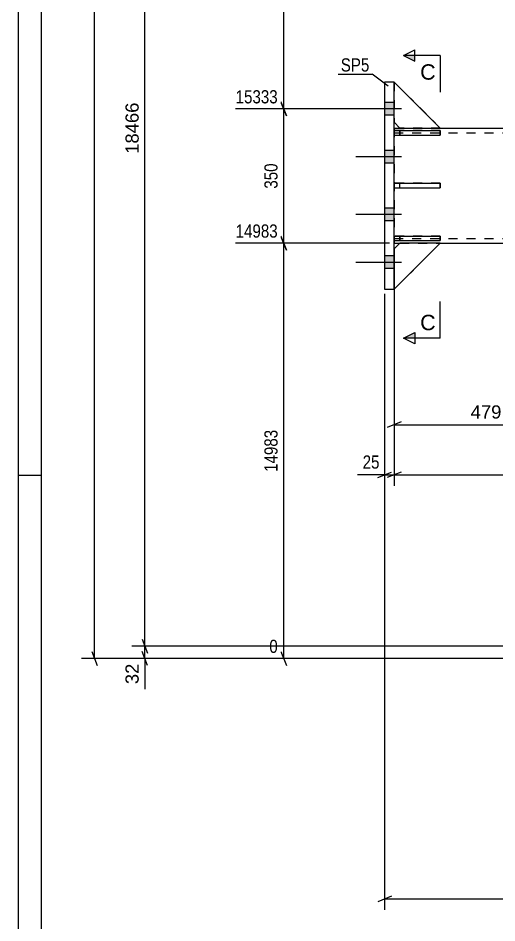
# Model space of a CAD drawing. Header units: millimetres. Extents: x -213 to 628, y -260 to 334.
# Drawn here: x -213 to -108.9, y -59.5 to 137.1 of the extents above; entities that cross this region are included whole.
import ezdxf

# ---------------------------------------------------------------- set-up
doc = ezdxf.new("R2010")
doc.units = ezdxf.units.MM
doc.linetypes.add('DXK_LINE_DOT2', pattern=[3.9198, 1.9599, -1.9599])
doc.styles.add('Arial', font='ARIAL.TTF', dxfattribs={"height": 0.2})
doc.styles.add('Arial Narrow', font='ARIALN.TTF', dxfattribs={"height": 0.2})

# ---------------------------------------------------------------- blocks, each defined once
blk = doc.blocks.new('Unknown-284856391-1134')
at = {"color": 5, "linetype": 'Continuous'}
for p, q in [((-212.97, 333.65), (-212.97, -260.35)), ((-207.97, 328.65), (-207.97, -255.35)), ((-207.97, 37.65), (-212.97, 37.65))]:
    blk.add_line(p, q, dxfattribs=at)
blk = doc.blocks.new('Part-284856391-2569 - 2558')
at = {"color": 2, "linetype": 'Continuous'}
for p, q in [((-133.33, 123.16), (-133.33, 78.16)), ((-131.25, 123.16), (-133.33, 123.16)), ((-131.25, 78.16), (-131.25, 123.16)), ((-133.33, 78.16), (-131.25, 78.16))]:
    blk.add_line(p, q, dxfattribs=at)
blk = doc.blocks.new('Part-284856391-2615 - 2558')
at = {"color": 2, "linetype": 'Continuous'}
for p, q in [((-131.25, 113.16), (-130, 113.16)), ((-121.25, 113.16), (-41.67, 113.16)), ((-131.25, 88.16), (-130, 88.16)), ((-121.25, 88.16), (-86.31, 88.16)), ((-82.29, 88.16), (-41.67, 88.16))]:
    blk.add_line(p, q, dxfattribs=at)
at = {"color": 7, "linetype": 'DXK_LINE_DOT2'}
for p, q in [((-131.25, 113.16), (-131.25, 88.16)), ((-131.25, 112.16), (-41.67, 112.16)), ((-130, 113.16), (-121.25, 113.16)), ((-41.67, 113.16), (-41.67, 88.16)), ((-131.25, 89.16), (-41.67, 89.16)), ((-130, 88.16), (-121.25, 88.16)), ((-86.31, 88.16), (-82.29, 88.16))]:
    blk.add_line(p, q, dxfattribs=at)
blk = doc.blocks.new('Part-284856391-2719 - 2558')
at = {"color": 7, "linetype": 'DXK_LINE_DOT2'}
for p, q in [((-121.25, 89.7), (-131.25, 89.7)), ((-131.25, 89.7), (-131.25, 88.7)), ((-131.25, 88.7), (-121.25, 88.7)), ((-130, 89.7), (-130, 88.7)), ((-121.25, 88.7), (-121.25, 89.7))]:
    blk.add_line(p, q, dxfattribs=at)
blk = doc.blocks.new('Part-284856391-2720 - 2558')
at = {"color": 2, "linetype": 'Continuous'}
for p, q in [((-131.25, 89.7), (-121.25, 89.7)), ((-131.25, 89.7), (-131.25, 88.7)), ((-131.25, 88.7), (-121.25, 88.7)), ((-121.25, 89.7), (-121.25, 88.7))]:
    blk.add_line(p, q, dxfattribs=at)
at = {"color": 7, "linetype": 'DXK_LINE_DOT2'}
blk.add_line((-130, 88.7), (-130, 89.7), dxfattribs=at)
blk = doc.blocks.new('Part-284856391-2721 - 2558')
at = {"color": 2, "linetype": 'Continuous'}
for p, q in [((-131.25, 112.62), (-121.25, 112.62)), ((-131.25, 112.62), (-131.25, 111.62)), ((-121.25, 112.62), (-121.25, 111.62)), ((-131.25, 111.62), (-121.25, 111.62))]:
    blk.add_line(p, q, dxfattribs=at)
at = {"color": 7, "linetype": 'DXK_LINE_DOT2'}
blk.add_line((-130, 111.62), (-130, 112.62), dxfattribs=at)
blk = doc.blocks.new('Part-284856391-2725 - 2558')
at = {"color": 2, "linetype": 'Continuous'}
for p, q in [((-130, 88.16), (-131.25, 86.91)), ((-131.25, 78.16), (-121.25, 88.16)), ((-121.25, 88.16), (-130, 88.16))]:
    blk.add_line(p, q, dxfattribs=at)
at = {"color": 7, "linetype": 'DXK_LINE_DOT2'}
blk.add_line((-131.25, 86.91), (-131.25, 78.16), dxfattribs=at)
blk = doc.blocks.new('Part-284856391-2726 - 2558')
at = {"color": 7, "linetype": 'DXK_LINE_DOT2'}
for p, q in [((-130, 88.16), (-131.25, 86.91)), ((-131.25, 78.16), (-121.25, 88.16)), ((-131.25, 86.91), (-131.25, 78.16)), ((-121.25, 88.16), (-130, 88.16))]:
    blk.add_line(p, q, dxfattribs=at)
blk = doc.blocks.new('Part-284856391-2722 - 2558')
at = {"color": 2, "linetype": 'Continuous'}
for p, q in [((-131.25, 101.16), (-121.25, 101.16)), ((-131.25, 101.16), (-131.25, 100.16)), ((-121.25, 101.16), (-121.25, 100.16)), ((-131.25, 100.16), (-121.25, 100.16))]:
    blk.add_line(p, q, dxfattribs=at)
at = {"color": 7, "linetype": 'DXK_LINE_DOT2'}
blk.add_line((-130, 100.16), (-130, 101.16), dxfattribs=at)
blk = doc.blocks.new('Part-284856391-2723 - 2558')
at = {"color": 2, "linetype": 'Continuous'}
for p, q in [((-131.25, 123.16), (-121.25, 113.16)), ((-131.25, 114.41), (-130, 113.16)), ((-130, 113.16), (-121.25, 113.16))]:
    blk.add_line(p, q, dxfattribs=at)
at = {"color": 7, "linetype": 'DXK_LINE_DOT2'}
blk.add_line((-131.25, 123.16), (-131.25, 114.41), dxfattribs=at)
blk = doc.blocks.new('Part-284856391-2724 - 2558')
at = {"color": 7, "linetype": 'DXK_LINE_DOT2'}
for p, q in [((-131.25, 114.41), (-131.25, 123.16)), ((-131.25, 123.16), (-121.25, 113.16)), ((-130, 113.16), (-131.25, 114.41)), ((-121.25, 113.16), (-130, 113.16))]:
    blk.add_line(p, q, dxfattribs=at)
blk = doc.blocks.new('Bolt-284856391-2758 - 2558')
at = {"linetype": 'Continuous'}
for points in [[(-133.33, 118.7), (-133.33, 115.95), (-131.25, 115.95), (-131.25, 118.7)], [(-133.33, 118.7), (-133.33, 115.95), (-131.25, 115.95), (-131.25, 118.7)], [(-133.33, 118.7), (-133.33, 115.95), (-131.25, 115.95), (-131.25, 118.7)], [(-133.33, 108.28), (-133.33, 105.53), (-131.25, 105.53), (-131.25, 108.28)], [(-133.33, 108.28), (-133.33, 105.53), (-131.25, 105.53), (-131.25, 108.28)], [(-133.33, 95.78), (-133.33, 93.03), (-131.25, 93.03), (-131.25, 95.78)], [(-133.33, 95.78), (-133.33, 93.03), (-131.25, 93.03), (-131.25, 95.78)], [(-133.33, 85.37), (-133.33, 82.62), (-131.25, 82.62), (-131.25, 85.37)], [(-133.33, 85.37), (-133.33, 82.62), (-131.25, 82.62), (-131.25, 85.37)], [(-133.33, 85.37), (-133.33, 82.62), (-131.25, 82.62), (-131.25, 85.37)]]:
    blk.add_hatch(color=1, dxfattribs=at).paths.add_polyline_path(points)
at = {"color": 1, "linetype": 'Continuous'}
for p, q in [((-131.25, 118.7), (-133.33, 118.7)), ((-131.25, 118.7), (-133.33, 118.7)), ((-131.25, 118.7), (-133.33, 118.7)), ((-129.67, 117.33), (-139.58, 117.33)), ((-129.67, 117.33), (-139.58, 117.33)), ((-129.67, 117.33), (-139.58, 117.33)), ((-131.25, 115.95), (-133.33, 115.95)), ((-131.25, 115.95), (-133.33, 115.95)), ((-131.25, 115.95), (-133.33, 115.95)), ((-131.25, 108.28), (-133.33, 108.28)), ((-131.25, 108.28), (-133.33, 108.28)), ((-129.67, 106.91), (-139.58, 106.91)), ((-129.67, 106.91), (-139.58, 106.91)), ((-131.25, 105.53), (-133.33, 105.53)), ((-131.25, 105.53), (-133.33, 105.53)), ((-129.67, 94.41), (-139.58, 94.41)), ((-129.67, 94.41), (-139.58, 94.41)), ((-131.25, 95.78), (-133.33, 95.78)), ((-131.25, 95.78), (-133.33, 95.78)), ((-131.25, 93.03), (-133.33, 93.03)), ((-131.25, 93.03), (-133.33, 93.03)), ((-131.25, 85.37), (-133.33, 85.37)), ((-131.25, 85.37), (-133.33, 85.37)), ((-131.25, 85.37), (-133.33, 85.37)), ((-129.67, 83.99), (-139.58, 83.99)), ((-129.67, 83.99), (-139.58, 83.99)), ((-129.67, 83.99), (-139.58, 83.99)), ((-131.25, 82.62), (-133.33, 82.62)), ((-131.25, 82.62), (-133.33, 82.62)), ((-131.25, 82.62), (-133.33, 82.62))]:
    blk.add_line(p, q, dxfattribs=at)
blk = doc.blocks.new('Part-284856391-2784 - 2558')
at = {"color": 7, "linetype": 'DXK_LINE_DOT2'}
for p, q in [((-121.25, 112.62), (-131.25, 112.62)), ((-131.25, 112.62), (-131.25, 111.62)), ((-130, 112.62), (-130, 111.62)), ((-121.25, 111.62), (-121.25, 112.62)), ((-131.25, 111.62), (-121.25, 111.62))]:
    blk.add_line(p, q, dxfattribs=at)
blk = doc.blocks.new('Part-284856391-2806 - 2558')
at = {"color": 7, "linetype": 'DXK_LINE_DOT2'}
for p, q in [((-121.25, 101.16), (-131.25, 101.16)), ((-131.25, 101.16), (-131.25, 100.16)), ((-130, 100.16), (-130, 101.16)), ((-121.25, 100.16), (-121.25, 101.16)), ((-131.25, 100.16), (-121.25, 100.16))]:
    blk.add_line(p, q, dxfattribs=at)
blk = doc.blocks.new('StraightDimension-284856391-3262 - 2558')
at = {"color": 7, "linetype": 'Continuous'}
for p, q in [((-132.25, 198.6), (-165.7, 198.6)), ((-154.65, 197.1), (-155.85, 200.1)), ((-155.25, 117.33), (-155.25, 198.6)), ((-155.85, 118.83), (-154.65, 115.83)), ((-137.24, 117.33), (-165.7, 117.33))]:
    blk.add_line(p, q, dxfattribs=at)
at = {"color": 0, "linetype": 'Continuous'}
blk.add_wipeout([(-155.95, 199.2), (-155.95, 203.4), (-166.3, 203.4), (-166.3, 199.2)], dxfattribs=at)
at = {"color": 0}
blk.add_wipeout([(-156, 162.22), (-160.2, 162.22), (-160.2, 153.71), (-156, 153.71)], dxfattribs=at)
at = {"color": 3, "linetype": 'Continuous', "style": 'Arial Narrow'}
blk.add_text('18173', height=2.863, dxfattribs=at).set_placement((-165.7, 199.8))
at = {"color": 3, "style": 'Arial Narrow'}
blk.add_text('2840', height=2.863, rotation=90.0002, dxfattribs=at).set_placement((-156.6, 154.31))
blk = doc.blocks.new('StraightDimension-284856391-2929 - 2558')
at = {"color": 7, "linetype": 'Continuous'}
for p, q in [((-133.33, 77.16), (-133.33, -56.72)), ((83.33, 77.16), (83.33, -56.72)), ((-131.83, -53.72), (-134.83, -54.92)), ((-133.33, -54.32), (83.33, -54.32)), ((81.83, -54.92), (84.83, -53.72))]:
    blk.add_line(p, q, dxfattribs=at)
at = {"color": 0}
blk.add_wipeout([(-20.74, -53.57), (-20.74, -49.37), (-29.26, -49.37), (-29.26, -53.57)], dxfattribs=at)
at = {"color": 3, "style": 'Arial Narrow'}
blk.add_text('2600', height=2.863, dxfattribs=at).set_placement((-28.66, -52.97))
blk = doc.blocks.new('StraightDimension-284856391-3270 - 2558')
at = {"color": 7, "linetype": 'Continuous'}
for p, q in [((-154.65, 115.83), (-155.85, 118.83)), ((-137.24, 117.33), (-165.7, 117.33)), ((-155.25, 88.16), (-155.25, 117.33)), ((-155.85, 89.66), (-154.65, 86.66)), ((-132.25, 88.16), (-165.7, 88.16))]:
    blk.add_line(p, q, dxfattribs=at)
at = {"color": 0, "linetype": 'Continuous'}
blk.add_wipeout([(-155.95, 117.93), (-155.95, 122.13), (-166.3, 122.13), (-166.3, 117.93)], dxfattribs=at)
at = {"color": 0}
blk.add_wipeout([(-156, 106.08), (-160.2, 106.08), (-160.2, 99.4), (-156, 99.4)], dxfattribs=at)
at = {"color": 3, "linetype": 'Continuous', "style": 'Arial Narrow'}
blk.add_text('15333', height=2.863, dxfattribs=at).set_placement((-165.7, 118.53))
at = {"color": 3, "style": 'Arial Narrow'}
blk.add_text('350', height=2.863, rotation=90.0002, dxfattribs=at).set_placement((-156.6, 100))
blk = doc.blocks.new('StraightDimension-284856391-3278 - 2558')
at = {"color": 7, "linetype": 'Continuous'}
for p, q in [((-154.65, 86.66), (-155.85, 89.66)), ((-132.25, 88.16), (-165.7, 88.16)), ((-155.25, -2.08), (-155.25, 88.16)), ((-155.85, -0.58), (-154.65, -3.58)), ((-71.83, -2.08), (-158.38, -2.08))]:
    blk.add_line(p, q, dxfattribs=at)
at = {"color": 0, "linetype": 'Continuous'}
for points in [[(-155.95, 88.76), (-155.95, 92.96), (-166.3, 92.96), (-166.3, 88.76)], [(-155.95, -1.48), (-155.95, 2.72), (-158.98, 2.72), (-158.98, -1.48)]]:
    blk.add_wipeout(points, dxfattribs=at)
at = {"color": 0}
blk.add_wipeout([(-156, 48.21), (-160.2, 48.21), (-160.2, 37.87), (-156, 37.87)], dxfattribs=at)
at = {"color": 3, "linetype": 'Continuous', "style": 'Arial Narrow'}
for s, height, p in [('14983', 2.863, (-165.7, 89.36)), ('0', 2.86, (-158.38, -0.88))]:
    blk.add_text(s, height=height, dxfattribs=at).set_placement(p)
at = {"color": 3, "style": 'Arial Narrow'}
blk.add_text('14983', height=2.863, rotation=90.0002, dxfattribs=at).set_placement((-156.6, 38.47))
blk = doc.blocks.new('StraightDimension-284856391-9762 - 2558')
at = {"color": 7, "linetype": 'Continuous'}
for p, q in [((-185.42, 0.58), (-185.42, 225.68)), ((-186.02, 2.08), (-184.82, -0.92)), ((-71.83, 0.58), (-188.27, 0.58))]:
    blk.add_line(p, q, dxfattribs=at)
at = {"color": 0}
blk.add_wipeout([(-186.17, 119.29), (-190.37, 119.29), (-190.37, 106.97), (-186.17, 106.97)], dxfattribs=at)
at = {"color": 3, "style": 'Arial'}
blk.add_text('18466', height=2.865, rotation=90.0002, dxfattribs=at).set_placement((-186.77, 107.57))
blk = doc.blocks.new('StraightDimension-284856391-9763 - 2558')
at = {"color": 7, "linetype": 'Continuous'}
for p, q in [((-186.02, 2.08), (-184.82, -0.92)), ((-71.83, 0.58), (-188.27, 0.58)), ((-185.42, -2.08), (-185.42, 0.58)), ((-184.82, -3.58), (-186.02, -0.58)), ((-71.83, -2.08), (-188.27, -2.08))]:
    blk.add_line(p, q, dxfattribs=at)
at = {"color": 0}
blk.add_wipeout([(-186.17, -2.61), (-190.37, -2.61), (-190.37, -8.26), (-186.17, -8.26)], dxfattribs=at)
at = {"color": 7, "linetype": 'Continuous'}
blk.add_line((-185.42, -2.08), (-185.42, -8.78), dxfattribs=at)
blk.add_line((-185.42, -2.08), (-185.42, -8.78), dxfattribs=at)
at = {"color": 3, "style": 'Arial'}
blk.add_text('32', height=2.865, rotation=90.0002, dxfattribs=at).set_placement((-186.77, -7.66))
blk = doc.blocks.new('StraightDimension-284856391-9792 - 2558')
at = {"color": 7, "linetype": 'Continuous'}
for p, q in [((-196.37, -2.08), (-196.37, 288.54)), ((-196.97, -0.58), (-195.77, -3.58)), ((-71.83, -2.08), (-199.22, -2.08))]:
    blk.add_line(p, q, dxfattribs=at)
blk = doc.blocks.new('StraightDimension-284856391-9800 - 2558')
at = {"color": 7, "linetype": 'Continuous'}
for p, q in [((-91.35, 97.45), (-91.35, 46.3)), ((-131.25, 87.16), (-131.25, 46.3)), ((-129.75, 49.3), (-132.75, 48.1)), ((-92.85, 48.1), (-89.85, 49.3)), ((-131.25, 48.7), (-91.35, 48.7))]:
    blk.add_line(p, q, dxfattribs=at)
at = {"color": 0}
blk.add_wipeout([(-107.37, 49.45), (-107.37, 53.65), (-115.24, 53.65), (-115.24, 49.45)], dxfattribs=at)
at = {"color": 3, "style": 'Arial'}
blk.add_text('479', height=2.865, dxfattribs=at).set_placement((-114.64, 50.05))
blk = doc.blocks.new('StraightDimension-284856391-9964 - 2558')
at = {"color": 7, "linetype": 'Continuous'}
for p, q in [((-41.67, 87.16), (-41.67, 35.42)), ((-131.25, 77.16), (-131.25, 35.42)), ((-129.75, 38.42), (-132.75, 37.22)), ((-131.25, 37.82), (-41.67, 37.82)), ((-43.17, 37.22), (-40.17, 38.42))]:
    blk.add_line(p, q, dxfattribs=at)
at = {"color": 0}
blk.add_wipeout([(-82.2, 38.57), (-82.2, 42.77), (-90.71, 42.77), (-90.71, 38.57)], dxfattribs=at)
at = {"color": 3, "style": 'Arial Narrow'}
blk.add_text('1075', height=2.863, dxfattribs=at).set_placement((-90.11, 39.17))
blk = doc.blocks.new('StraightDimension-284856391-9965 - 2558')
at = {"color": 7, "linetype": 'Continuous'}
for p, q in [((-133.33, 77.16), (-133.33, 35.42)), ((-131.25, 77.16), (-131.25, 35.42)), ((-134.83, 37.22), (-131.83, 38.42)), ((-133.33, 37.82), (-131.25, 37.82)), ((-129.75, 38.42), (-132.75, 37.22))]:
    blk.add_line(p, q, dxfattribs=at)
at = {"color": 0}
blk.add_wipeout([(-133.86, 38.57), (-133.86, 42.77), (-138.71, 42.77), (-138.71, 38.57)], dxfattribs=at)
at = {"color": 7, "linetype": 'Continuous'}
blk.add_line((-133.33, 37.82), (-139.24, 37.82), dxfattribs=at)
blk.add_line((-133.33, 37.82), (-139.24, 37.82), dxfattribs=at)
at = {"color": 3, "style": 'Arial Narrow'}
blk.add_text('25', height=2.863, dxfattribs=at).set_placement((-138.11, 39.17))
blk = doc.blocks.new('Mark-284856391-2565 - 2558')
at = {"color": 0}
blk.add_wipeout([(-136.65, 125.45), (-136.65, 128.45), (-142.86, 128.45), (-142.86, 125.45)], dxfattribs=at)
blk.add_wipeout([(-136.65, 125.45), (-136.65, 128.45), (-142.86, 128.45), (-142.86, 125.45)], dxfattribs=at)
at = {"color": 30, "linetype": 'Continuous'}
for p in [(-143.46, 124.85), (-132.59, 122.24)]:
    blk.add_line(p, (-136.05, 124.85), dxfattribs=at)
at = {"color": 3, "style": 'Arial Narrow'}
blk.add_text('SP5', height=2.863, dxfattribs=at).set_placement((-142.86, 125.45))
blk = doc.blocks.new('SectionMark-284856391-10708 - 2558')
at = {"linetype": 'Continuous'}
for points in [[(-126.75, 128.93), (-126.75, 127.68), (-129.25, 128.93)], [(-126.75, 68.75), (-126.75, 67.5), (-129.25, 67.5)]]:
    blk.add_hatch(color=6, dxfattribs=at).paths.add_polyline_path(points)
at = {"color": 6, "linetype": 'Continuous'}
for p, q in [((-129.25, 128.93), (-126.75, 130.18)), ((-126.75, 127.68), (-126.75, 130.18)), ((-121.25, 128.93), (-129.25, 128.93)), ((-129.25, 128.93), (-126.75, 127.68)), ((-121.25, 128.93), (-121.25, 120.93)), ((-121.25, 67.5), (-121.25, 75.5)), ((-129.25, 67.5), (-126.75, 68.75)), ((-121.25, 67.5), (-129.25, 67.5)), ((-126.75, 66.25), (-129.25, 67.5)), ((-126.75, 68.75), (-126.75, 66.25))]:
    blk.add_line(p, q, dxfattribs=at)
at = {"color": 0, "linetype": 'Continuous'}
for points in [[(-122.25, 123.68), (-122.25, 127.18), (-125.62, 127.18), (-125.62, 123.68)], [(-122.25, 69.25), (-122.25, 72.75), (-125.62, 72.75), (-125.62, 69.25)]]:
    blk.add_wipeout(points, dxfattribs=at)
at = {"color": 3, "linetype": 'Continuous', "style": 'Arial'}
for p in [(-125.62, 123.68), (-125.62, 69.25)]:
    blk.add_text('C', height=3.34, dxfattribs=at).set_placement(p)

msp = doc.modelspace()

# ---------------------------------------------------------------- block references
for name in ['Unknown-284856391-1134', 'Part-284856391-2569 - 2558', 'Part-284856391-2723 - 2558', 'Part-284856391-2724 - 2558', 'Bolt-284856391-2758 - 2558', 'Part-284856391-2615 - 2558', 'Part-284856391-2721 - 2558', 'Part-284856391-2784 - 2558', 'Part-284856391-2722 - 2558', 'Part-284856391-2806 - 2558', 'Part-284856391-2719 - 2558', 'Part-284856391-2720 - 2558', 'Part-284856391-2725 - 2558', 'Part-284856391-2726 - 2558']:
    msp.add_blockref(name, (0, 0))

# ---------------------------------------------------------------- next in the draw order: block references
for name in ['StraightDimension-284856391-3262 - 2558', 'StraightDimension-284856391-2929 - 2558']:
    msp.add_blockref(name, (0, 0))

# ---------------------------------------------------------------- next in the draw order: block references
msp.add_blockref('StraightDimension-284856391-3270 - 2558', (0, 0))

# ---------------------------------------------------------------- next in the draw order: block references
msp.add_blockref('StraightDimension-284856391-3278 - 2558', (0, 0))

# ---------------------------------------------------------------- next in the draw order: block references
msp.add_blockref('StraightDimension-284856391-9762 - 2558', (0, 0))

# ---------------------------------------------------------------- next in the draw order: block references
msp.add_blockref('StraightDimension-284856391-9763 - 2558', (0, 0))

# ---------------------------------------------------------------- next in the draw order: block references
msp.add_blockref('StraightDimension-284856391-9792 - 2558', (0, 0))

# ---------------------------------------------------------------- next in the draw order: block references
for name in ['Mark-284856391-2565 - 2558', 'StraightDimension-284856391-9800 - 2558']:
    msp.add_blockref(name, (0, 0))

# ---------------------------------------------------------------- next in the draw order: block references
msp.add_blockref('StraightDimension-284856391-9964 - 2558', (0, 0))

# ---------------------------------------------------------------- next in the draw order: block references
msp.add_blockref('StraightDimension-284856391-9965 - 2558', (0, 0))

# ---------------------------------------------------------------- next in the draw order: block references
msp.add_blockref('SectionMark-284856391-10708 - 2558', (0, 0))

doc.saveas('drawing.dxf')
